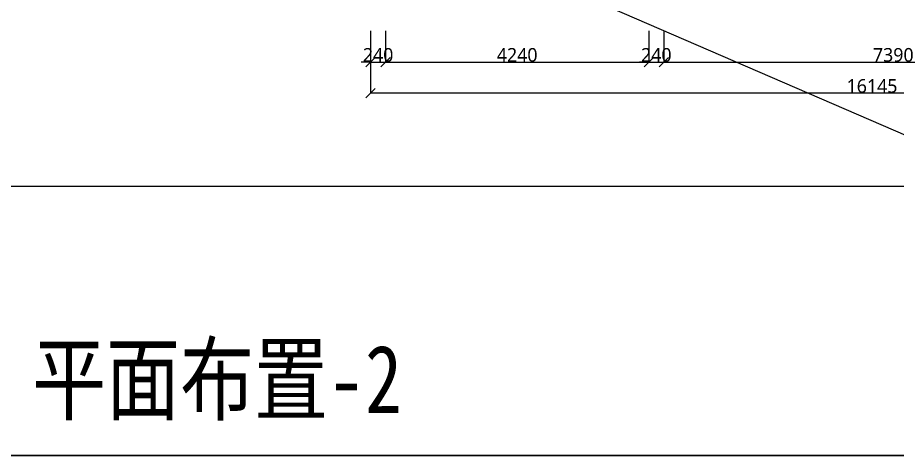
# Model space of a CAD drawing. Header units: millimetres. Extents: x -18923 to 87021, y -73077 to -1985.
# Drawn here: x 34344 to 48509, y -73077 to -66034 of the extents above; entities that cross this region are included whole.
import ezdxf

# ---------------------------------------------------------------- set-up
doc = ezdxf.new("R2010")
doc.units = ezdxf.units.MM
doc.header["$LTSCALE"] = 10
doc.layers.get('Defpoints').update_dxf_attribs({"color": 250})
for name, color, linetype in [('0文字-标注', 7, 'Continuous'), ('1', 7, 'Continuous'), ('1结构-楼梯-梯步', 49, 'Continuous')]:
    doc.layers.add(name, color=color, linetype=linetype)
doc.styles.add('5、6、7#楼参照$0$J-G5-03~34F房间名称$0$CTDI-ST', font='', dxfattribs={"width": 0.8})
doc.styles.add('dim_font', font='SIMPLEX.shx', dxfattribs={"width": 0.8})
doc.styles.add('图框－雅黑', font='')
doc.styles.get('5、6、7#楼参照$0$J-G5-03~34F房间名称$0$CTDI-ST').set_extended_font_data('SimSun')
doc.styles.get('图框－雅黑').set_extended_font_data('Microsoft YaHei')
doc.dimstyles.new('1-30', dxfattribs={"dimtxt": 150, "dimasz": 4, "dimexe": 1.5, "dimexo": 0, "dimgap": 0.6, "dimtad": 1, "dimdec": 0, "dimlfac": 30, "dimdsep": 46, "dimtxsty": 'dim_font', "dimblk": 'DOTSMALL', "dimcen": 4, "dimdle": 1.5, "dimclrd": 123, "dimclre": 123, "dimclrt": 256, "dimadec": 0, "dimazin": 0, "dimtfac": 1, "dimtdec": 0, "dimtix": 1, "dimtmove": 2, "dimatfit": 3, "dimldrblk": 'DOTSMALL', "dimfxl": 1.5, "dimarcsym": 0})

# ---------------------------------------------------------------- blocks, each defined once
blk = doc.blocks.new('_OBLIQUE')
at = {"color": 0, "linetype": 'ByBlock'}
blk.add_line((-0.5, -0.5), (0.5, 0.5), dxfattribs=at)
blk = doc.blocks.new('*D180')
at = {"layer": '0文字-标注', "color": 8, "lineweight": -2, "transparency": 16777216}
for p, q in [((40268, -66249), (40268, -66750)), ((44507, -66249), (44507, -66750)), ((40266, -66749), (44508, -66749))]:
    blk.add_line(p, q, dxfattribs=at)
at = {"layer": 'Defpoints', "color": 0, "transparency": 16777216}
for p in [(40268, -66249), (44507, -66249), (44507, -66749)]:
    blk.add_point(p, dxfattribs=at)
at = {"layer": '0文字-标注', "color": 8, "lineweight": -2, "transparency": 16777216, "xscale": 150, "yscale": 150, "zscale": 150, "rotation": 180}
blk.add_blockref('_OBLIQUE', (40268, -66749), dxfattribs=at)
at = {"layer": '0文字-标注', "color": 8, "lineweight": -2, "transparency": 16777216, "xscale": 150, "yscale": 150, "zscale": 150}
blk.add_blockref('_OBLIQUE', (44507, -66749), dxfattribs=at)
at = {"layer": '0文字-标注', "color": 255, "transparency": 16777216, "insert": (42387, -66635), "char_height": 220, "attachment_point": 5, "style": '图框－雅黑'}
blk.add_mtext('4240', dxfattribs=at)
blk = doc.blocks.new('_DotSmall')
at = {"color": 0, "linetype": 'ByBlock', "const_width": 0.5}
blk.add_lwpolyline([(-0.0625, 0, 1), (0.0625, 0, 1)], format="xyb", close=True, dxfattribs=at)
blk = doc.blocks.new('*D181')
at = {"layer": '0文字-标注', "color": 8, "lineweight": -2, "transparency": 16777216}
for p, q in [((44747, -66249), (44747, -66750)), ((52137, -66249), (52137, -66750)), ((44745, -66749), (52138, -66749))]:
    blk.add_line(p, q, dxfattribs=at)
at = {"layer": 'Defpoints', "color": 0, "transparency": 16777216}
for p in [(44747, -66249), (52137, -66249), (52137, -66749)]:
    blk.add_point(p, dxfattribs=at)
at = {"layer": '0文字-标注', "color": 8, "lineweight": -2, "transparency": 16777216, "xscale": 150, "yscale": 150, "zscale": 150, "rotation": 180}
blk.add_blockref('_OBLIQUE', (44747, -66749), dxfattribs=at)
at = {"layer": '0文字-标注', "color": 8, "lineweight": -2, "transparency": 16777216, "xscale": 150, "yscale": 150, "zscale": 150}
blk.add_blockref('_OBLIQUE', (52137, -66749), dxfattribs=at)
at = {"layer": '0文字-标注', "color": 255, "transparency": 16777216, "insert": (48442, -66635), "char_height": 220, "attachment_point": 5, "style": '图框－雅黑'}
blk.add_mtext('7390', dxfattribs=at)
blk = doc.blocks.new('*D183')
at = {"layer": '0文字-标注', "color": 8, "lineweight": -2, "transparency": 16777216}
for p, q in [((40028, -66249), (40028, -67250)), ((56172, -66249), (56172, -67250)), ((56173, -67249), (40026, -67249))]:
    blk.add_line(p, q, dxfattribs=at)
at = {"layer": 'Defpoints', "color": 0, "transparency": 16777216}
for p in [(40028, -66249), (56172, -66249), (40028, -67249)]:
    blk.add_point(p, dxfattribs=at)
at = {"layer": '0文字-标注', "color": 8, "lineweight": -2, "transparency": 16777216, "xscale": 150, "yscale": 150, "zscale": 150, "rotation": 180}
blk.add_blockref('_OBLIQUE', (40028, -67249), dxfattribs=at)
at = {"layer": '0文字-标注', "color": 8, "lineweight": -2, "transparency": 16777216, "xscale": 150, "yscale": 150, "zscale": 150}
blk.add_blockref('_OBLIQUE', (56172, -67249), dxfattribs=at)
at = {"layer": '0文字-标注', "color": 255, "transparency": 16777216, "insert": (48100, -67135), "char_height": 220, "attachment_point": 5, "style": '图框－雅黑'}
blk.add_mtext('16145', dxfattribs=at)
blk = doc.blocks.new('*D207')
at = {"layer": '0文字-标注', "color": 8, "lineweight": -2, "transparency": 16777216}
for p, q in [((40028, -66249), (40028, -66750)), ((40268, -66249), (40268, -66750)), ((40028, -66749), (39878, -66749)), ((40028, -66749), (40268, -66749)), ((40268, -66749), (40418, -66749))]:
    blk.add_line(p, q, dxfattribs=at)
at = {"layer": 'Defpoints', "color": 0, "transparency": 16777216}
for p in [(40028, -66249), (40268, -66249), (40268, -66749)]:
    blk.add_point(p, dxfattribs=at)
at = {"layer": '0文字-标注', "color": 8, "lineweight": -2, "transparency": 16777216, "xscale": 150, "yscale": 150, "zscale": 150}
blk.add_blockref('_OBLIQUE', (40028, -66749), dxfattribs=at)
at = {"layer": '0文字-标注', "color": 8, "lineweight": -2, "transparency": 16777216, "xscale": 150, "yscale": 150, "zscale": 150, "rotation": 180}
blk.add_blockref('_OBLIQUE', (40268, -66749), dxfattribs=at)
at = {"layer": '0文字-标注', "color": 255, "transparency": 16777216, "insert": (40148, -66635), "char_height": 220, "attachment_point": 5, "style": '图框－雅黑'}
blk.add_mtext('240', dxfattribs=at)
blk = doc.blocks.new('*D208')
at = {"layer": '0文字-标注', "color": 8, "lineweight": -2, "transparency": 16777216}
for p, q in [((44507, -66249), (44507, -66750)), ((44747, -66249), (44747, -66750)), ((44507, -66749), (44357, -66749)), ((44507, -66749), (44747, -66749)), ((44747, -66749), (44897, -66749))]:
    blk.add_line(p, q, dxfattribs=at)
at = {"layer": 'Defpoints', "color": 0, "transparency": 16777216}
for p in [(44507, -66249), (44747, -66249), (44747, -66749)]:
    blk.add_point(p, dxfattribs=at)
at = {"layer": '0文字-标注', "color": 8, "lineweight": -2, "transparency": 16777216, "xscale": 150, "yscale": 150, "zscale": 150}
blk.add_blockref('_OBLIQUE', (44507, -66749), dxfattribs=at)
at = {"layer": '0文字-标注', "color": 8, "lineweight": -2, "transparency": 16777216, "xscale": 150, "yscale": 150, "zscale": 150, "rotation": 180}
blk.add_blockref('_OBLIQUE', (44747, -66749), dxfattribs=at)
at = {"layer": '0文字-标注', "color": 255, "transparency": 16777216, "insert": (44627, -66635), "char_height": 220, "attachment_point": 5, "style": '图框－雅黑'}
blk.add_mtext('240', dxfattribs=at)

msp = doc.modelspace()

# ---------------------------------------------------------------- linework, layer by layer
at = {"layer": '1结构-楼梯-梯步'}
msp.add_line((-18923.3, -38680.5), (60534.7, -73076.9), dxfattribs=at)
msp.add_lwpolyline([(-18923.3, -38680.5), (60534.7, -38680.5), (60534.7, -73076.9), (-18923.3, -73076.9)], close=True, dxfattribs=at)
at = {"layer": 'Defpoints', "color": 1}
for points in [[(34048.7, -55878.7), (60534.7, -55878.7), (60534.7, -68749.4), (34048.7, -68749.4)], [(60534.7, -68749.4), (34048.7, -68749.4), (34048.7, -73076.9), (60534.7, -73076.9)]]:
    msp.add_lwpolyline(points, close=True, dxfattribs=at)

# ---------------------------------------------------------------- texts
at = {"layer": '1', "style": '5、6、7#楼参照$0$J-G5-03~34F房间名称$0$CTDI-ST', "width": 0.8}
msp.add_text('平面布置-2', height=1092, dxfattribs=at).set_placement((34577.3, -72396.4))

# ---------------------------------------------------------------- dimensions: what is measured, and where the dimension line sits
at = {"layer": '0文字-标注'}
for base, p1, p2, picture, middle in [((40267.7, -66749.4), (40027.7, -66249.4), (40267.7, -66249.4), '*D207', (40147.7, -66635.1)), ((40027.7, -67249.4), (56171.7, -66249.4), (40027.7, -66249.4), '*D183', (48099.7, -67134.5)), ((44506.7, -66749.4), (40267.7, -66249.4), (44506.7, -66249.4), '*D180', (42387.2, -66635.1)), ((44746.7, -66749.4), (44506.7, -66249.4), (44746.7, -66249.4), '*D208', (44626.7, -66635.1)), ((52136.7, -66749.4), (44746.7, -66249.4), (52136.7, -66249.4), '*D181', (48441.7, -66635.1))]:
    dim = msp.add_linear_dim(base=base, p1=p1, p2=p2, dimstyle='1-30', override={"dimtxt": 220, "dimasz": 150, "dimexe": 1, "dimlfac": 1, "dimrnd": 5, "dimtxsty": '图框－雅黑', "dimblk1": 'OBLIQUE', "dimblk2": 'OBLIQUE', "dimsah": 1, "dimclrd": 8, "dimclre": 8, "dimclrt": 255}, dxfattribs=at)
    dim.commit()
    dim.dimension.update_dxf_attribs({"geometry": picture, "text_midpoint": middle})

doc.saveas('drawing.dxf')
